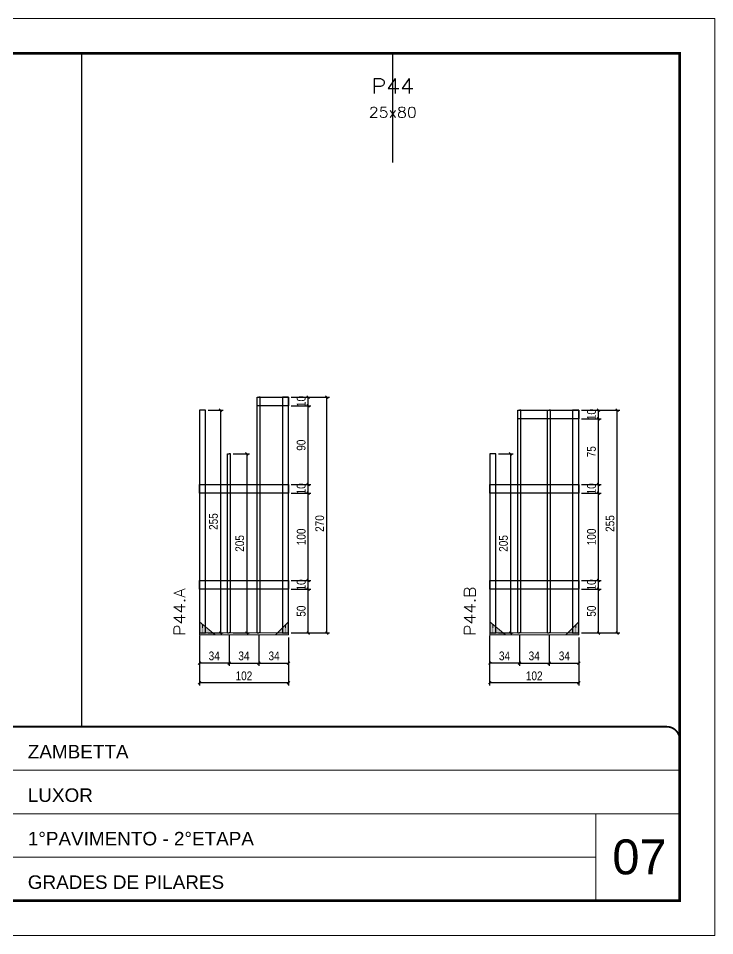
# Model space of a CAD drawing. Extents: x 14400 to 20667, y -21631 to 6985.
# Drawn here: x 18285 to 19082, y 4786 to 5836 of the extents above; entities that cross this region are included whole.
import ezdxf
from ezdxf.enums import TextEntityAlignment as Align

# ---------------------------------------------------------------- set-up
doc = ezdxf.new("R2010")
doc.units = 0
for name, pattern in [('CONTINUO', [0]), ('DASHED', [0.75, 0.5, -0.25]), ('HIDDEN', [0.375, 0.25, -0.125])]:
    doc.linetypes.add(name, pattern=pattern)
for name, color, linetype, lineweight in [('CARIMBO', 255, 'Continuous', 9), ('Folhas', 255, 'Continuous', 9), ('Madeira', 126, 'Continuous', 18), ('Sarr 2.2x7', 40, 'Continuous', 9), ('SARRAFO DE PRESSAO', 251, 'DASHED', 9), ('Texto Seção', 7, 'Continuous', 15)]:
    doc.layers.add(name, color=color, linetype=linetype, lineweight=lineweight)
for name, color, linetype in [('COTA', 241, 'Continuous'), ('SARR_2.2x10', 60, 'Continuous'), ('SARR_3.5x7', 81, 'Continuous'), ('SARR_7x7', 40, 'Continuous'), ('Texto de Titulo', 7, 'Continuous'), ('Texto Qtd Sarr', 242, 'Continuous')]:
    doc.layers.add(name, color=color, linetype=linetype)
doc.styles.add('ARIAL', font='arial.ttf')
doc.styles.add('COTA TECNICA', font='techl___.ttf', dxfattribs={"height": 10})
doc.styles.add('REGUA-120', font='ROMANS.shx', dxfattribs={"height": 15})
doc.styles.add('ROMANS', font='romans.shx')
doc.dimstyles.new('PAINEL', dxfattribs={"dimtxt": 10, "dimasz": 3, "dimexe": 3, "dimexo": 3, "dimgap": 3, "dimtad": 1, "dimdec": 1, "dimzin": 12, "dimdsep": 46, "dimtxsty": 'COTA TECNICA', "dimblk1": 'OBLIQUE', "dimblk2": 'OBLIQUE', "dimsah": 1, "dimcen": 0.9, "dimclrd": 4, "dimclre": 4, "dimclrt": 240, "dimadec": 1, "dimazin": 3, "dimtfac": 1, "dimtdec": 1, "dimtmove": 0, "dimatfit": 3, "dimfxl": 1, "dimtolj": 1, "dimtzin": 12, "dimarcsym": 0})

# ---------------------------------------------------------------- blocks, each defined once
blk = doc.blocks.new('9999999999')
at = {"color": 30, "linetype": 'CONTINUO'}
for p, q in [((98564.6, 34379.6), (99584, 34379.6)), ((98564.6, 34329.8), (99488, 34329.8)), ((99584, 34329.8), (99488, 34329.8)), ((99488, 34329.8), (99488, 34230.2)), ((98564.6, 34280), (99488, 34280))]:
    blk.add_line(p, q, dxfattribs=at)
at = {"color": 30, "linetype": 'CONTINUO', "const_width": 2}
blk.add_lwpolyline([(99584, 34230.2), (99584, 34414.4, 0.414214), (99569, 34429.4), (98229, 34429.4, 0.414214), (98214, 34414.4), (98214, 34245.2, 0.414214), (98229, 34230.2), (99584, 34230.2)], format="xyb", dxfattribs=at)
at = {"layer": 'Folhas'}
blk.add_lwpolyline([(98139, 34190.2), (99624, 34190.2), (99624, 35240.2), (98139, 35240.2)], close=True, dxfattribs=at)
at = {"layer": 'Folhas', "color": 30, "const_width": 3}
blk.add_lwpolyline([(98214, 34230.2), (99584, 34230.2), (99584, 35200.2), (98214, 35200.2)], close=True, dxfattribs=at)
at = {"color": 7, "linetype": 'Continuous', "ltscale": 5, "style": 'ARIAL'}
for s, height, p in [('ZAMBETTA', 15.48, (98837.7, 34393.1)), ('LUXOR', 15.48, (98837.7, 34343.3)), ('1°PAVIMENTO - 2°ETAPA', 15.483, (98837.7, 34293.5)), ('GRADES DE PILARES', 15.483, (98837.7, 34243.7))]:
    blk.add_text(s, height=height, dxfattribs=at).set_placement(p)
blk = doc.blocks.new('titulo1')
at = {"layer": 'Defpoints', "color": 252, "linetype": 'HIDDEN', "ltscale": 2}
blk.add_line((0, 0), (0, 125), dxfattribs=at)
at = {"layer": 'Defpoints', "style": 'ROMANS', "oblique": 15}
blk.add_attdef('FOLHA', text='', height=10, dxfattribs=at).set_placement((0, 15.6), align=Align.MIDDLE_CENTER)
at = {"layer": 'Texto Qtd Sarr', "color": 3, "style": 'ROMANS', "oblique": 15}
for tag, height, p in [('TITULO', 17, (0, 71.4)), ('SEÇÃO', 12, (0, 41.5))]:
    blk.add_attdef(tag, text='', height=height, dxfattribs=at).set_placement(p, align=Align.MIDDLE_CENTER)
blk = doc.blocks.new('_Oblique')
at = {"color": 0, "linetype": 'ByBlock', "lineweight": -2}
blk.add_line((-0.5, -0.5), (0.5, 0.5), dxfattribs=at)
blk = doc.blocks.new('*D657')
at = {"layer": 'COTA', "color": 4, "lineweight": -2, "transparency": 16777216}
for p, q in [((18824.4, 5129.6), (18824.4, 5095.1)), ((18858.4, 5129.6), (18858.4, 5095.1)), ((18858.4, 5098.1), (18824.4, 5098.1))]:
    blk.add_line(p, q, dxfattribs=at)
at = {"layer": 'Defpoints', "color": 0, "transparency": 16777216}
for p in [(18824.4, 5132.6), (18858.4, 5132.6), (18824.4, 5098.1)]:
    blk.add_point(p, dxfattribs=at)
at = {"layer": 'COTA', "color": 4, "lineweight": -2, "transparency": 16777216, "xscale": 3, "yscale": 3, "zscale": 3, "rotation": 180}
blk.add_blockref('_Oblique', (18824.4, 5098.1), dxfattribs=at)
at = {"layer": 'COTA', "color": 4, "lineweight": -2, "transparency": 16777216, "xscale": 3, "yscale": 3, "zscale": 3}
blk.add_blockref('_Oblique', (18858.4, 5098.1), dxfattribs=at)
at = {"layer": 'COTA', "color": 240, "transparency": 16777216, "insert": (18841.4, 5106.3), "char_height": 10, "attachment_point": 5, "style": 'COTA TECNICA'}
blk.add_mtext('\\A1;34', dxfattribs=at)
blk = doc.blocks.new('*D658')
at = {"layer": 'COTA', "color": 4, "lineweight": -2, "transparency": 16777216}
for p, q in [((18892.4, 5129.6), (18892.4, 5095.1)), ((18926.4, 5127.4), (18926.4, 5095.1)), ((18892.4, 5098.1), (18926.4, 5098.1))]:
    blk.add_line(p, q, dxfattribs=at)
at = {"layer": 'Defpoints', "color": 0, "transparency": 16777216}
for p in [(18892.4, 5132.6), (18926.4, 5130.4), (18926.4, 5098.1)]:
    blk.add_point(p, dxfattribs=at)
at = {"layer": 'COTA', "color": 4, "lineweight": -2, "transparency": 16777216, "xscale": 3, "yscale": 3, "zscale": 3, "rotation": 180}
blk.add_blockref('_Oblique', (18892.4, 5098.1), dxfattribs=at)
at = {"layer": 'COTA', "color": 4, "lineweight": -2, "transparency": 16777216, "xscale": 3, "yscale": 3, "zscale": 3}
blk.add_blockref('_Oblique', (18926.4, 5098.1), dxfattribs=at)
at = {"layer": 'COTA', "color": 240, "transparency": 16777216, "insert": (18909.9, 5106.3), "char_height": 10, "attachment_point": 5, "style": 'COTA TECNICA'}
blk.add_mtext('\\A1;34', dxfattribs=at)
blk = doc.blocks.new('*D659')
at = {"layer": 'COTA', "color": 4, "lineweight": -2, "transparency": 16777216}
for p, q in [((18858.4, 5129.6), (18858.4, 5095.1)), ((18892.4, 5129.6), (18892.4, 5095.1)), ((18858.4, 5098.1), (18892.4, 5098.1))]:
    blk.add_line(p, q, dxfattribs=at)
at = {"layer": 'Defpoints', "color": 0, "transparency": 16777216}
for p in [(18858.4, 5132.6), (18892.4, 5132.6), (18892.4, 5098.1)]:
    blk.add_point(p, dxfattribs=at)
at = {"layer": 'COTA', "color": 4, "lineweight": -2, "transparency": 16777216, "xscale": 3, "yscale": 3, "zscale": 3, "rotation": 180}
blk.add_blockref('_Oblique', (18858.4, 5098.1), dxfattribs=at)
at = {"layer": 'COTA', "color": 4, "lineweight": -2, "transparency": 16777216, "xscale": 3, "yscale": 3, "zscale": 3}
blk.add_blockref('_Oblique', (18892.4, 5098.1), dxfattribs=at)
at = {"layer": 'COTA', "color": 240, "transparency": 16777216, "insert": (18875.4, 5106.3), "char_height": 10, "attachment_point": 5, "style": 'COTA TECNICA'}
blk.add_mtext('\\A1;34', dxfattribs=at)
blk = doc.blocks.new('*D660')
at = {"layer": 'COTA', "color": 4, "lineweight": -2, "transparency": 16777216}
for p, q in [((18824.4, 5127.4), (18824.4, 5072.4)), ((18926.4, 5127.4), (18926.4, 5072.4)), ((18926.4, 5075.4), (18824.4, 5075.4))]:
    blk.add_line(p, q, dxfattribs=at)
at = {"layer": 'Defpoints', "color": 0, "transparency": 16777216}
for p in [(18824.4, 5130.4), (18926.4, 5130.4), (18824.4, 5075.4)]:
    blk.add_point(p, dxfattribs=at)
at = {"layer": 'COTA', "color": 4, "lineweight": -2, "transparency": 16777216, "xscale": 3, "yscale": 3, "zscale": 3, "rotation": 180}
blk.add_blockref('_Oblique', (18824.4, 5075.4), dxfattribs=at)
at = {"layer": 'COTA', "color": 4, "lineweight": -2, "transparency": 16777216, "xscale": 3, "yscale": 3, "zscale": 3}
blk.add_blockref('_Oblique', (18926.4, 5075.4), dxfattribs=at)
at = {"layer": 'COTA', "color": 240, "transparency": 16777216, "insert": (18875.4, 5083.5), "char_height": 10, "attachment_point": 5, "style": 'COTA TECNICA'}
blk.add_mtext('\\A1;102', dxfattribs=at)
blk = doc.blocks.new('*D661')
at = {"layer": 'COTA', "color": 4, "lineweight": -2, "transparency": 16777216}
for p, q in [((18929.4, 5182.6), (18952.1, 5182.6)), ((18949.1, 5132.6), (18949.1, 5182.6)), ((18929.4, 5132.6), (18952.1, 5132.6))]:
    blk.add_line(p, q, dxfattribs=at)
at = {"layer": 'Defpoints', "color": 0, "transparency": 16777216}
for p in [(18926.4, 5182.6), (18949.1, 5182.6), (18926.4, 5132.6)]:
    blk.add_point(p, dxfattribs=at)
at = {"layer": 'COTA', "color": 4, "lineweight": -2, "transparency": 16777216, "xscale": 3, "yscale": 3, "zscale": 3}
for p, rotation in [((18949.1, 5182.6), 90), ((18949.1, 5132.6), 270)]:
    blk.add_blockref('_Oblique', p, dxfattribs=dict(at, rotation=rotation))
at = {"layer": 'COTA', "color": 240, "transparency": 16777216, "insert": (18941, 5157.6), "char_height": 10, "attachment_point": 5, "rotation": 90, "style": 'COTA TECNICA'}
blk.add_mtext('\\A1;50', dxfattribs=at)
blk = doc.blocks.new('*D662')
at = {"layer": 'COTA', "color": 4, "lineweight": -2, "transparency": 16777216}
for p, q in [((18929.4, 5192.6), (18952.1, 5192.6)), ((18949.1, 5182.6), (18949.1, 5192.6)), ((18929.4, 5182.6), (18952.1, 5182.6))]:
    blk.add_line(p, q, dxfattribs=at)
at = {"layer": 'Defpoints', "color": 0, "transparency": 16777216}
for p in [(18926.4, 5192.6), (18949.1, 5192.6), (18926.4, 5182.6)]:
    blk.add_point(p, dxfattribs=at)
at = {"layer": 'COTA', "color": 4, "lineweight": -2, "transparency": 16777216, "xscale": 3, "yscale": 3, "zscale": 3}
for p, rotation in [((18949.1, 5192.6), 90), ((18949.1, 5182.6), 270)]:
    blk.add_blockref('_Oblique', p, dxfattribs=dict(at, rotation=rotation))
at = {"layer": 'COTA', "color": 240, "transparency": 16777216, "insert": (18941, 5187.6), "char_height": 10, "attachment_point": 5, "rotation": 90, "style": 'COTA TECNICA'}
blk.add_mtext('\\A1;10', dxfattribs=at)
blk = doc.blocks.new('*D663')
at = {"layer": 'COTA', "color": 4, "lineweight": -2, "transparency": 16777216}
for p, q in [((18929.4, 5292.6), (18952.1, 5292.6)), ((18949.1, 5192.6), (18949.1, 5292.6)), ((18929.4, 5192.6), (18952.1, 5192.6))]:
    blk.add_line(p, q, dxfattribs=at)
at = {"layer": 'Defpoints', "color": 0, "transparency": 16777216}
for p in [(18926.4, 5292.6), (18949.1, 5292.6), (18926.4, 5192.6)]:
    blk.add_point(p, dxfattribs=at)
at = {"layer": 'COTA', "color": 4, "lineweight": -2, "transparency": 16777216, "xscale": 3, "yscale": 3, "zscale": 3}
for p, rotation in [((18949.1, 5292.6), 90), ((18949.1, 5192.6), 270)]:
    blk.add_blockref('_Oblique', p, dxfattribs=dict(at, rotation=rotation))
at = {"layer": 'COTA', "color": 240, "transparency": 16777216, "insert": (18941, 5242.6), "char_height": 10, "attachment_point": 5, "rotation": 90, "style": 'COTA TECNICA'}
blk.add_mtext('\\A1;100', dxfattribs=at)
blk = doc.blocks.new('*D664')
at = {"layer": 'COTA', "color": 4, "lineweight": -2, "transparency": 16777216}
for p, q in [((18929.4, 5302.6), (18952.1, 5302.6)), ((18949.1, 5292.6), (18949.1, 5302.6)), ((18929.4, 5292.6), (18952.1, 5292.6))]:
    blk.add_line(p, q, dxfattribs=at)
at = {"layer": 'Defpoints', "color": 0, "transparency": 16777216}
for p in [(18926.4, 5302.6), (18949.1, 5302.6), (18926.4, 5292.6)]:
    blk.add_point(p, dxfattribs=at)
at = {"layer": 'COTA', "color": 4, "lineweight": -2, "transparency": 16777216, "xscale": 3, "yscale": 3, "zscale": 3}
for p, rotation in [((18949.1, 5302.6), 90), ((18949.1, 5292.6), 270)]:
    blk.add_blockref('_Oblique', p, dxfattribs=dict(at, rotation=rotation))
at = {"layer": 'COTA', "color": 240, "transparency": 16777216, "insert": (18941, 5297.6), "char_height": 10, "attachment_point": 5, "rotation": 90, "style": 'COTA TECNICA'}
blk.add_mtext('\\A1;10', dxfattribs=at)
blk = doc.blocks.new('*D665')
at = {"layer": 'COTA', "color": 4, "lineweight": -2, "transparency": 16777216}
for p, q in [((18929.4, 5387.6), (18973.3, 5387.6)), ((18970.3, 5132.6), (18970.3, 5387.6)), ((18929.4, 5132.6), (18973.3, 5132.6))]:
    blk.add_line(p, q, dxfattribs=at)
at = {"layer": 'Defpoints', "color": 0, "transparency": 16777216}
for p in [(18926.4, 5387.6), (18970.3, 5387.6), (18926.4, 5132.6)]:
    blk.add_point(p, dxfattribs=at)
at = {"layer": 'COTA', "color": 4, "lineweight": -2, "transparency": 16777216, "xscale": 3, "yscale": 3, "zscale": 3}
for p, rotation in [((18970.3, 5387.6), 90), ((18970.3, 5132.6), 270)]:
    blk.add_blockref('_Oblique', p, dxfattribs=dict(at, rotation=rotation))
at = {"layer": 'COTA', "color": 240, "transparency": 16777216, "insert": (18962.2, 5257.9), "char_height": 10, "attachment_point": 5, "rotation": 90, "style": 'COTA TECNICA'}
blk.add_mtext('\\A1;255', dxfattribs=at)
blk = doc.blocks.new('*D666')
at = {"layer": 'COTA', "color": 4, "lineweight": -2, "transparency": 16777216}
for p, q in [((18929.4, 5387.6), (18952.1, 5387.6)), ((18949.1, 5377.6), (18949.1, 5387.6)), ((18929.4, 5377.6), (18952.1, 5377.6))]:
    blk.add_line(p, q, dxfattribs=at)
at = {"layer": 'Defpoints', "color": 0, "transparency": 16777216}
for p in [(18926.4, 5387.6), (18949.1, 5387.6), (18926.4, 5377.6)]:
    blk.add_point(p, dxfattribs=at)
at = {"layer": 'COTA', "color": 4, "lineweight": -2, "transparency": 16777216, "xscale": 3, "yscale": 3, "zscale": 3}
for p, rotation in [((18949.1, 5387.6), 90), ((18949.1, 5377.6), 270)]:
    blk.add_blockref('_Oblique', p, dxfattribs=dict(at, rotation=rotation))
at = {"layer": 'COTA', "color": 240, "transparency": 16777216, "insert": (18941, 5382.6), "char_height": 10, "attachment_point": 5, "rotation": 90, "style": 'COTA TECNICA'}
blk.add_mtext('\\A1;10', dxfattribs=at)
blk = doc.blocks.new('*D667')
at = {"layer": 'COTA', "color": 4, "lineweight": -2, "transparency": 16777216}
for p, q in [((18929.4, 5377.6), (18952.1, 5377.6)), ((18949.1, 5302.6), (18949.1, 5377.6)), ((18929.4, 5302.6), (18952.1, 5302.6))]:
    blk.add_line(p, q, dxfattribs=at)
at = {"layer": 'Defpoints', "color": 0, "transparency": 16777216}
for p in [(18926.4, 5377.6), (18949.1, 5377.6), (18926.4, 5302.6)]:
    blk.add_point(p, dxfattribs=at)
at = {"layer": 'COTA', "color": 4, "lineweight": -2, "transparency": 16777216, "xscale": 3, "yscale": 3, "zscale": 3}
for p, rotation in [((18949.1, 5377.6), 90), ((18949.1, 5302.6), 270)]:
    blk.add_blockref('_Oblique', p, dxfattribs=dict(at, rotation=rotation))
at = {"layer": 'COTA', "color": 240, "transparency": 16777216, "insert": (18941, 5340.1), "char_height": 10, "attachment_point": 5, "rotation": 90, "style": 'COTA TECNICA'}
blk.add_mtext('\\A1;75', dxfattribs=at)
blk = doc.blocks.new('*D668')
at = {"layer": 'COTA', "color": 4, "lineweight": -2, "transparency": 16777216}
for p, q in [((18492.1, 5129.6), (18492.1, 5095.1)), ((18526.1, 5129.6), (18526.1, 5095.1)), ((18526.1, 5098.1), (18492.1, 5098.1))]:
    blk.add_line(p, q, dxfattribs=at)
at = {"layer": 'Defpoints', "color": 0, "transparency": 16777216}
for p in [(18492.1, 5132.6), (18526.1, 5132.6), (18492.1, 5098.1)]:
    blk.add_point(p, dxfattribs=at)
at = {"layer": 'COTA', "color": 4, "lineweight": -2, "transparency": 16777216, "xscale": 3, "yscale": 3, "zscale": 3, "rotation": 180}
blk.add_blockref('_Oblique', (18492.1, 5098.1), dxfattribs=at)
at = {"layer": 'COTA', "color": 4, "lineweight": -2, "transparency": 16777216, "xscale": 3, "yscale": 3, "zscale": 3}
blk.add_blockref('_Oblique', (18526.1, 5098.1), dxfattribs=at)
at = {"layer": 'COTA', "color": 240, "transparency": 16777216, "insert": (18509.1, 5106.3), "char_height": 10, "attachment_point": 5, "style": 'COTA TECNICA'}
blk.add_mtext('\\A1;34', dxfattribs=at)
blk = doc.blocks.new('*D669')
at = {"layer": 'COTA', "color": 4, "lineweight": -2, "transparency": 16777216}
for p, q in [((18560.1, 5129.6), (18560.1, 5095.1)), ((18594.1, 5127.4), (18594.1, 5095.1)), ((18560.1, 5098.1), (18594.1, 5098.1))]:
    blk.add_line(p, q, dxfattribs=at)
at = {"layer": 'Defpoints', "color": 0, "transparency": 16777216}
for p in [(18560.1, 5132.6), (18594.1, 5130.4), (18594.1, 5098.1)]:
    blk.add_point(p, dxfattribs=at)
at = {"layer": 'COTA', "color": 4, "lineweight": -2, "transparency": 16777216, "xscale": 3, "yscale": 3, "zscale": 3, "rotation": 180}
blk.add_blockref('_Oblique', (18560.1, 5098.1), dxfattribs=at)
at = {"layer": 'COTA', "color": 4, "lineweight": -2, "transparency": 16777216, "xscale": 3, "yscale": 3, "zscale": 3}
blk.add_blockref('_Oblique', (18594.1, 5098.1), dxfattribs=at)
at = {"layer": 'COTA', "color": 240, "transparency": 16777216, "insert": (18577.6, 5106.3), "char_height": 10, "attachment_point": 5, "style": 'COTA TECNICA'}
blk.add_mtext('\\A1;34', dxfattribs=at)
blk = doc.blocks.new('*D670')
at = {"layer": 'COTA', "color": 4, "lineweight": -2, "transparency": 16777216}
for p, q in [((18526.1, 5129.6), (18526.1, 5095.1)), ((18560.1, 5129.6), (18560.1, 5095.1)), ((18526.1, 5098.1), (18560.1, 5098.1))]:
    blk.add_line(p, q, dxfattribs=at)
at = {"layer": 'Defpoints', "color": 0, "transparency": 16777216}
for p in [(18526.1, 5132.6), (18560.1, 5132.6), (18560.1, 5098.1)]:
    blk.add_point(p, dxfattribs=at)
at = {"layer": 'COTA', "color": 4, "lineweight": -2, "transparency": 16777216, "xscale": 3, "yscale": 3, "zscale": 3, "rotation": 180}
blk.add_blockref('_Oblique', (18526.1, 5098.1), dxfattribs=at)
at = {"layer": 'COTA', "color": 4, "lineweight": -2, "transparency": 16777216, "xscale": 3, "yscale": 3, "zscale": 3}
blk.add_blockref('_Oblique', (18560.1, 5098.1), dxfattribs=at)
at = {"layer": 'COTA', "color": 240, "transparency": 16777216, "insert": (18543.1, 5106.3), "char_height": 10, "attachment_point": 5, "style": 'COTA TECNICA'}
blk.add_mtext('\\A1;34', dxfattribs=at)
blk = doc.blocks.new('*D671')
at = {"layer": 'COTA', "color": 4, "lineweight": -2, "transparency": 16777216}
for p, q in [((18492.1, 5127.4), (18492.1, 5072.4)), ((18594.1, 5127.4), (18594.1, 5072.4)), ((18594.1, 5075.4), (18492.1, 5075.4))]:
    blk.add_line(p, q, dxfattribs=at)
at = {"layer": 'Defpoints', "color": 0, "transparency": 16777216}
for p in [(18492.1, 5130.4), (18594.1, 5130.4), (18492.1, 5075.4)]:
    blk.add_point(p, dxfattribs=at)
at = {"layer": 'COTA', "color": 4, "lineweight": -2, "transparency": 16777216, "xscale": 3, "yscale": 3, "zscale": 3, "rotation": 180}
blk.add_blockref('_Oblique', (18492.1, 5075.4), dxfattribs=at)
at = {"layer": 'COTA', "color": 4, "lineweight": -2, "transparency": 16777216, "xscale": 3, "yscale": 3, "zscale": 3}
blk.add_blockref('_Oblique', (18594.1, 5075.4), dxfattribs=at)
at = {"layer": 'COTA', "color": 240, "transparency": 16777216, "insert": (18543.1, 5083.5), "char_height": 10, "attachment_point": 5, "style": 'COTA TECNICA'}
blk.add_mtext('\\A1;102', dxfattribs=at)
blk = doc.blocks.new('*D672')
at = {"layer": 'COTA', "color": 4, "lineweight": -2, "transparency": 16777216}
for p, q in [((18597.1, 5182.6), (18619.8, 5182.6)), ((18616.8, 5132.6), (18616.8, 5182.6)), ((18597.1, 5132.6), (18619.8, 5132.6))]:
    blk.add_line(p, q, dxfattribs=at)
at = {"layer": 'Defpoints', "color": 0, "transparency": 16777216}
for p in [(18594.1, 5182.6), (18616.8, 5182.6), (18594.1, 5132.6)]:
    blk.add_point(p, dxfattribs=at)
at = {"layer": 'COTA', "color": 4, "lineweight": -2, "transparency": 16777216, "xscale": 3, "yscale": 3, "zscale": 3}
for p, rotation in [((18616.8, 5182.6), 90), ((18616.8, 5132.6), 270)]:
    blk.add_blockref('_Oblique', p, dxfattribs=dict(at, rotation=rotation))
at = {"layer": 'COTA', "color": 240, "transparency": 16777216, "insert": (18608.7, 5157.6), "char_height": 10, "attachment_point": 5, "rotation": 90, "style": 'COTA TECNICA'}
blk.add_mtext('\\A1;50', dxfattribs=at)
blk = doc.blocks.new('*D673')
at = {"layer": 'COTA', "color": 4, "lineweight": -2, "transparency": 16777216}
for p, q in [((18597.1, 5192.6), (18619.8, 5192.6)), ((18616.8, 5182.6), (18616.8, 5192.6)), ((18597.1, 5182.6), (18619.8, 5182.6))]:
    blk.add_line(p, q, dxfattribs=at)
at = {"layer": 'Defpoints', "color": 0, "transparency": 16777216}
for p in [(18594.1, 5192.6), (18616.8, 5192.6), (18594.1, 5182.6)]:
    blk.add_point(p, dxfattribs=at)
at = {"layer": 'COTA', "color": 4, "lineweight": -2, "transparency": 16777216, "xscale": 3, "yscale": 3, "zscale": 3}
for p, rotation in [((18616.8, 5192.6), 90), ((18616.8, 5182.6), 270)]:
    blk.add_blockref('_Oblique', p, dxfattribs=dict(at, rotation=rotation))
at = {"layer": 'COTA', "color": 240, "transparency": 16777216, "insert": (18608.7, 5187.6), "char_height": 10, "attachment_point": 5, "rotation": 90, "style": 'COTA TECNICA'}
blk.add_mtext('\\A1;10', dxfattribs=at)
blk = doc.blocks.new('*D674')
at = {"layer": 'COTA', "color": 4, "lineweight": -2, "transparency": 16777216}
for p, q in [((18597.1, 5292.6), (18619.8, 5292.6)), ((18616.8, 5192.6), (18616.8, 5292.6)), ((18597.1, 5192.6), (18619.8, 5192.6))]:
    blk.add_line(p, q, dxfattribs=at)
at = {"layer": 'Defpoints', "color": 0, "transparency": 16777216}
for p in [(18594.1, 5292.6), (18616.8, 5292.6), (18594.1, 5192.6)]:
    blk.add_point(p, dxfattribs=at)
at = {"layer": 'COTA', "color": 4, "lineweight": -2, "transparency": 16777216, "xscale": 3, "yscale": 3, "zscale": 3}
for p, rotation in [((18616.8, 5292.6), 90), ((18616.8, 5192.6), 270)]:
    blk.add_blockref('_Oblique', p, dxfattribs=dict(at, rotation=rotation))
at = {"layer": 'COTA', "color": 240, "transparency": 16777216, "insert": (18608.7, 5242.6), "char_height": 10, "attachment_point": 5, "rotation": 90, "style": 'COTA TECNICA'}
blk.add_mtext('\\A1;100', dxfattribs=at)
blk = doc.blocks.new('*D675')
at = {"layer": 'COTA', "color": 4, "lineweight": -2, "transparency": 16777216}
for p, q in [((18597.1, 5302.6), (18619.8, 5302.6)), ((18616.8, 5292.6), (18616.8, 5302.6)), ((18597.1, 5292.6), (18619.8, 5292.6))]:
    blk.add_line(p, q, dxfattribs=at)
at = {"layer": 'Defpoints', "color": 0, "transparency": 16777216}
for p in [(18594.1, 5302.6), (18616.8, 5302.6), (18594.1, 5292.6)]:
    blk.add_point(p, dxfattribs=at)
at = {"layer": 'COTA', "color": 4, "lineweight": -2, "transparency": 16777216, "xscale": 3, "yscale": 3, "zscale": 3}
for p, rotation in [((18616.8, 5302.6), 90), ((18616.8, 5292.6), 270)]:
    blk.add_blockref('_Oblique', p, dxfattribs=dict(at, rotation=rotation))
at = {"layer": 'COTA', "color": 240, "transparency": 16777216, "insert": (18608.7, 5297.6), "char_height": 10, "attachment_point": 5, "rotation": 90, "style": 'COTA TECNICA'}
blk.add_mtext('\\A1;10', dxfattribs=at)
blk = doc.blocks.new('*D676')
at = {"layer": 'COTA', "color": 4, "lineweight": -2, "transparency": 16777216}
for p, q in [((18597.1, 5402.6), (18641, 5402.6)), ((18638, 5132.6), (18638, 5402.6)), ((18597.1, 5132.6), (18641, 5132.6))]:
    blk.add_line(p, q, dxfattribs=at)
at = {"layer": 'Defpoints', "color": 0, "transparency": 16777216}
for p in [(18594.1, 5402.6), (18638, 5402.6), (18594.1, 5132.6)]:
    blk.add_point(p, dxfattribs=at)
at = {"layer": 'COTA', "color": 4, "lineweight": -2, "transparency": 16777216, "xscale": 3, "yscale": 3, "zscale": 3}
for p, rotation in [((18638, 5402.6), 90), ((18638, 5132.6), 270)]:
    blk.add_blockref('_Oblique', p, dxfattribs=dict(at, rotation=rotation))
at = {"layer": 'COTA', "color": 240, "transparency": 16777216, "insert": (18629.9, 5257.9), "char_height": 10, "attachment_point": 5, "rotation": 90, "style": 'COTA TECNICA'}
blk.add_mtext('\\A1;270', dxfattribs=at)
blk = doc.blocks.new('*D677')
at = {"layer": 'COTA', "color": 4, "lineweight": -2, "transparency": 16777216}
for p, q in [((18597.1, 5402.6), (18619.8, 5402.6)), ((18616.8, 5392.6), (18616.8, 5402.6)), ((18597.1, 5392.6), (18619.8, 5392.6))]:
    blk.add_line(p, q, dxfattribs=at)
at = {"layer": 'Defpoints', "color": 0, "transparency": 16777216}
for p in [(18594.1, 5402.6), (18616.8, 5402.6), (18594.1, 5392.6)]:
    blk.add_point(p, dxfattribs=at)
at = {"layer": 'COTA', "color": 4, "lineweight": -2, "transparency": 16777216, "xscale": 3, "yscale": 3, "zscale": 3}
for p, rotation in [((18616.8, 5402.6), 90), ((18616.8, 5392.6), 270)]:
    blk.add_blockref('_Oblique', p, dxfattribs=dict(at, rotation=rotation))
at = {"layer": 'COTA', "color": 240, "transparency": 16777216, "insert": (18608.7, 5397.6), "char_height": 10, "attachment_point": 5, "rotation": 90, "style": 'COTA TECNICA'}
blk.add_mtext('\\A1;10', dxfattribs=at)
blk = doc.blocks.new('*D678')
at = {"layer": 'COTA', "color": 4, "lineweight": -2, "transparency": 16777216}
for p, q in [((18597.1, 5392.6), (18619.8, 5392.6)), ((18616.8, 5302.6), (18616.8, 5392.6)), ((18597.1, 5302.6), (18619.8, 5302.6))]:
    blk.add_line(p, q, dxfattribs=at)
at = {"layer": 'Defpoints', "color": 0, "transparency": 16777216}
for p in [(18594.1, 5392.6), (18616.8, 5392.6), (18594.1, 5302.6)]:
    blk.add_point(p, dxfattribs=at)
at = {"layer": 'COTA', "color": 4, "lineweight": -2, "transparency": 16777216, "xscale": 3, "yscale": 3, "zscale": 3}
for p, rotation in [((18616.8, 5392.6), 90), ((18616.8, 5302.6), 270)]:
    blk.add_blockref('_Oblique', p, dxfattribs=dict(at, rotation=rotation))
at = {"layer": 'COTA', "color": 240, "transparency": 16777216, "insert": (18608.6, 5347.6), "char_height": 10, "attachment_point": 5, "rotation": 90, "style": 'COTA TECNICA'}
blk.add_mtext('\\A1;90', dxfattribs=at)
blk = doc.blocks.new('*D680')
at = {"layer": 'COTA', "color": 4, "lineweight": -2, "transparency": 16777216}
for p, q in [((18530.8, 5337.6), (18549.4, 5337.6)), ((18546.4, 5337.6), (18546.4, 5132.6)), ((18530.8, 5132.6), (18549.4, 5132.6))]:
    blk.add_line(p, q, dxfattribs=at)
at = {"layer": 'Defpoints', "color": 0, "transparency": 16777216}
for p in [(18527.8, 5337.6), (18527.8, 5132.6), (18546.4, 5132.6)]:
    blk.add_point(p, dxfattribs=at)
at = {"layer": 'COTA', "color": 4, "lineweight": -2, "transparency": 16777216, "xscale": 3, "yscale": 3, "zscale": 3}
for p, rotation in [((18546.4, 5337.6), 90), ((18546.4, 5132.6), 270)]:
    blk.add_blockref('_Oblique', p, dxfattribs=dict(at, rotation=rotation))
at = {"layer": 'COTA', "color": 240, "transparency": 16777216, "insert": (18538.3, 5235.1), "char_height": 10, "attachment_point": 5, "rotation": 90, "style": 'COTA TECNICA'}
blk.add_mtext('\\A1;205', dxfattribs=at)
blk = doc.blocks.new('*D681')
at = {"layer": 'COTA', "color": 4, "lineweight": -2, "transparency": 16777216}
for p, q in [((18502.1, 5387.6), (18519.3, 5387.6)), ((18516.3, 5387.6), (18516.3, 5132.6)), ((18502.1, 5132.6), (18519.3, 5132.6))]:
    blk.add_line(p, q, dxfattribs=at)
at = {"layer": 'Defpoints', "color": 0, "transparency": 16777216}
for p in [(18499.1, 5387.6), (18499.1, 5132.6), (18516.3, 5132.6)]:
    blk.add_point(p, dxfattribs=at)
at = {"layer": 'COTA', "color": 4, "lineweight": -2, "transparency": 16777216, "xscale": 3, "yscale": 3, "zscale": 3}
for p, rotation in [((18516.3, 5387.6), 90), ((18516.3, 5132.6), 270)]:
    blk.add_blockref('_Oblique', p, dxfattribs=dict(at, rotation=rotation))
at = {"layer": 'COTA', "color": 240, "transparency": 16777216, "insert": (18508.2, 5260.1), "char_height": 10, "attachment_point": 5, "rotation": 90, "style": 'COTA TECNICA'}
blk.add_mtext('\\A1;255', dxfattribs=at)
blk = doc.blocks.new('*D953')
at = {"layer": 'COTA', "color": 4, "lineweight": -2, "transparency": 16777216}
for p, q in [((18834.4, 5337.6), (18851.3, 5337.6)), ((18848.3, 5337.6), (18848.3, 5132.6)), ((18834.4, 5132.6), (18851.3, 5132.6))]:
    blk.add_line(p, q, dxfattribs=at)
at = {"layer": 'Defpoints', "color": 0, "transparency": 16777216}
for p in [(18831.4, 5337.6), (18831.4, 5132.6), (18848.3, 5132.6)]:
    blk.add_point(p, dxfattribs=at)
at = {"layer": 'COTA', "color": 4, "lineweight": -2, "transparency": 16777216, "xscale": 3, "yscale": 3, "zscale": 3}
for p, rotation in [((18848.3, 5337.6), 90), ((18848.3, 5132.6), 270)]:
    blk.add_blockref('_Oblique', p, dxfattribs=dict(at, rotation=rotation))
at = {"layer": 'COTA', "color": 240, "transparency": 16777216, "insert": (18840.2, 5235.1), "char_height": 10, "attachment_point": 5, "rotation": 90, "style": 'COTA TECNICA'}
blk.add_mtext('\\A1;205', dxfattribs=at)

msp = doc.modelspace()

# ---------------------------------------------------------------- hatches: boundary and pattern name
at = {"layer": 'Madeira'}
h = msp.add_hatch(color=252, dxfattribs=at)
h.dxf.hatch_style = 2
h.paths.add_polyline_path([(18492.07, 5145.44), (18492.07, 5130.44), (18510.07, 5130.44)])
h = msp.add_hatch(color=252, dxfattribs=at)
h.dxf.hatch_style = 2
h.paths.add_polyline_path([(18594.07, 5145.44), (18594.07, 5130.44), (18579.07, 5130.44)])
h = msp.add_hatch(color=252, dxfattribs=at)
h.dxf.hatch_style = 2
h.paths.add_polyline_path([(18824.41, 5145.44), (18824.41, 5130.44), (18842.41, 5130.44)])
h = msp.add_hatch(color=252, dxfattribs=at)
h.dxf.hatch_style = 2
h.paths.add_polyline_path([(18926.42, 5145.44), (18926.42, 5130.44), (18911.42, 5130.44)])

# ---------------------------------------------------------------- linework, layer by layer
at = {"layer": 'COTA'}
msp.add_line((18356.97, 5796.15), (18356.97, 5025.4), dxfattribs=at)
at = {"layer": 'Madeira', "color": 1, "linetype": 'HIDDEN'}
for p, q in [((18495.57, 5141.94), (18495.57, 5132.64)), ((18495.57, 5141.94), (18495.57, 5132.64)), ((18499.07, 5138.43), (18499.07, 5132.64)), ((18590.57, 5141.94), (18590.57, 5132.64)), ((18590.57, 5141.94), (18590.57, 5132.64)), ((18827.91, 5141.94), (18827.91, 5132.64)), ((18827.91, 5141.94), (18827.91, 5132.64)), ((18831.41, 5138.43), (18831.41, 5132.64)), ((18922.92, 5141.94), (18922.92, 5132.64)), ((18922.92, 5141.94), (18922.92, 5132.64)), ((18501.91, 5132.64), (18492.07, 5132.64)), ((18501.91, 5132.64), (18492.07, 5132.64)), ((18507.87, 5132.64), (18492.07, 5132.64)), ((18581.27, 5132.64), (18594.07, 5132.64)), ((18584.24, 5132.64), (18594.07, 5132.64)), ((18584.24, 5132.64), (18594.07, 5132.64)), ((18834.25, 5132.64), (18824.41, 5132.64)), ((18834.25, 5132.64), (18824.41, 5132.64)), ((18840.21, 5132.64), (18824.41, 5132.64)), ((18913.62, 5132.64), (18926.42, 5132.64)), ((18916.58, 5132.64), (18926.42, 5132.64)), ((18916.58, 5132.64), (18926.42, 5132.64))]:
    msp.add_line(p, q, dxfattribs=at)
at = {"layer": 'Madeira'}
for p, q in [((18492.07, 5132.64), (18492.07, 5130.44)), ((18492.07, 5132.64), (18492.07, 5130.44)), ((18492.07, 5132.64), (18492.07, 5130.44)), ((18824.41, 5132.64), (18824.41, 5130.44)), ((18824.41, 5132.64), (18824.41, 5130.44)), ((18824.41, 5132.64), (18824.41, 5130.44))]:
    msp.add_line(p, q, dxfattribs=at)
at = {"layer": 'Madeira', "color": 0}
for points in [[(18492.07, 5145.44), (18492.07, 5130.44), (18510.07, 5130.44), (18492.07, 5145.44)], [(18594.07, 5145.44), (18594.07, 5130.44), (18579.07, 5130.44), (18594.07, 5145.44)], [(18824.41, 5145.44), (18824.41, 5130.44), (18842.41, 5130.44), (18824.41, 5145.44)], [(18926.42, 5145.44), (18926.42, 5130.44), (18911.42, 5130.44), (18926.42, 5145.44)]]:
    msp.add_lwpolyline(points, dxfattribs=at)
at = {"layer": 'Sarr 2.2x7'}
for points in [[(18594.07, 5132.64), (18492.07, 5132.64), (18492.07, 5130.44), (18594.07, 5130.44)], [(18926.42, 5132.64), (18824.41, 5132.64), (18824.41, 5130.44), (18926.42, 5130.44)]]:
    msp.add_lwpolyline(points, close=True, dxfattribs=at)
at = {"layer": 'SARR_2.2x10'}
for points in [[(18558.32, 5402.6), (18594.07, 5402.6), (18594.07, 5392.6), (18558.32, 5392.6)], [(18856.67, 5387.6), (18926.42, 5387.6), (18926.42, 5377.6), (18856.67, 5377.6)], [(18492.07, 5302.6), (18594.07, 5302.6), (18594.07, 5292.6), (18492.07, 5292.6)], [(18824.42, 5302.6), (18926.42, 5302.6), (18926.42, 5292.6), (18824.42, 5292.6)], [(18492.07, 5192.6), (18594.07, 5192.6), (18594.07, 5182.6), (18492.07, 5182.6)], [(18824.42, 5192.6), (18926.42, 5192.6), (18926.42, 5182.6), (18824.42, 5182.6)]]:
    msp.add_lwpolyline(points, close=True, dxfattribs=at)
at = {"layer": 'SARR_3.5x7'}
for p, q in [((18558.32, 5132.64), (18558.32, 5402.6)), ((18558.32, 5402.6), (18560.07, 5402.6)), ((18561.82, 5402.6), (18560.07, 5402.6)), ((18561.82, 5132.64), (18561.82, 5402.6)), ((18856.67, 5132.64), (18856.67, 5387.6)), ((18856.67, 5387.6), (18858.42, 5387.6)), ((18860.17, 5387.6), (18858.42, 5387.6)), ((18860.17, 5132.64), (18860.17, 5387.6)), ((18890.67, 5132.64), (18890.67, 5387.6)), ((18890.67, 5387.6), (18892.42, 5387.6)), ((18894.17, 5387.6), (18892.42, 5387.6)), ((18894.17, 5132.64), (18894.17, 5387.6)), ((18524.32, 5132.64), (18524.32, 5337.6)), ((18524.32, 5337.6), (18526.07, 5337.6)), ((18527.82, 5337.6), (18526.07, 5337.6)), ((18527.82, 5132.64), (18527.82, 5337.6)), ((18524.32, 5132.64), (18526.07, 5132.64)), ((18527.82, 5132.64), (18526.07, 5132.64)), ((18558.32, 5132.64), (18560.07, 5132.64)), ((18561.82, 5132.64), (18560.07, 5132.64)), ((18856.67, 5132.64), (18858.42, 5132.64)), ((18860.17, 5132.64), (18858.42, 5132.64)), ((18890.67, 5132.64), (18892.42, 5132.64)), ((18894.17, 5132.64), (18892.42, 5132.64))]:
    msp.add_line(p, q, dxfattribs=at)
at = {"layer": 'SARR_7x7'}
for points in [[(18587.07, 5132.64), (18594.07, 5132.64), (18594.07, 5402.6), (18587.07, 5402.6)], [(18492.07, 5132.64), (18499.07, 5132.64), (18499.07, 5387.6), (18492.07, 5387.6)], [(18919.42, 5132.64), (18926.42, 5132.64), (18926.42, 5387.6), (18919.42, 5387.6)], [(18824.41, 5132.64), (18831.41, 5132.64), (18831.42, 5337.6), (18824.42, 5337.6)]]:
    msp.add_lwpolyline(points, close=True, dxfattribs=at)

# ---------------------------------------------------------------- block references
at = {"layer": 'SARRAFO DE PRESSAO', "color": 6, "linetype": 'ByBlock'}
msp.add_blockref('9999999999', (-80542.01, -29404.05), dxfattribs=at)
at = {"layer": 'Texto Seção'}
ref = msp.add_blockref('titulo1', (18713.54, 5671.15), dxfattribs=at)
ref.add_attrib('TITULO', 'P44', dxfattribs={"layer": 'Texto de Titulo', "color": 7, "height": 17, "style": 'ROMANS', "width": 1.1}).set_placement((18713.54, 5758.65), align=Align.MIDDLE_CENTER)
ref.add_attrib('SEÇÃO', '25x80', dxfattribs={"layer": 'Texto de Titulo', "color": 7, "height": 12, "style": 'ROMANS', "width": 1.1}).set_placement((18713.54, 5728.65), align=Align.MIDDLE_CENTER)

# ---------------------------------------------------------------- texts
at = {"layer": 'CARIMBO', "style": 'ARIAL'}
msp.add_text('07', height=40, dxfattribs=at).set_placement((18964.83, 4856.3))
at = {"layer": 'Texto Seção', "style": 'REGUA-120', "width": 1.1}
for s, p in [('P44.A', (18475.93, 5129.32)), ('P44.B', (18808.27, 5129.32))]:
    msp.add_text(s, height=13, rotation=90, dxfattribs=at).set_placement(p)

# ---------------------------------------------------------------- dimensions: what is measured, and where the dimension line sits
at = {"layer": 'COTA'}
for base, p1, p2, picture, middle in [((18616.77, 5402.64), (18594.07, 5392.64), (18594.07, 5402.64), '*D677', (18616.77, 5397.64)), ((18637.99, 5402.6), (18594.07, 5132.6), (18594.07, 5402.6), '*D676', (18637.99, 5257.9)), ((18949.11, 5387.64), (18926.42, 5377.64), (18926.42, 5387.64), '*D666', (18949.11, 5382.64)), ((18970.33, 5387.6), (18926.42, 5132.6), (18926.42, 5387.6), '*D665', (18970.33, 5257.9)), ((18616.77, 5302.64), (18594.07, 5292.64), (18594.07, 5302.64), '*D675', (18616.77, 5297.64)), ((18949.11, 5302.64), (18926.42, 5292.64), (18926.42, 5302.64), '*D664', (18949.11, 5297.64)), ((18616.77, 5192.64), (18594.07, 5182.64), (18594.07, 5192.64), '*D673', (18616.77, 5187.64)), ((18949.11, 5192.64), (18926.42, 5182.64), (18926.42, 5192.64), '*D662', (18949.11, 5187.64))]:
    dim = msp.add_linear_dim(base=base, p1=p1, p2=p2, angle=90, dimstyle='PAINEL', override={"dimtmove": 1}, dxfattribs=at)
    dim.commit()
    dim.dimension.update_dxf_attribs({"geometry": picture, "text_midpoint": middle, "dimtype": 160})
for base, p1, p2, picture, middle in [((18516.35, 5132.64), (18499.07, 5387.6), (18499.07, 5132.64), '*D681', (18508.24, 5260.12)), ((18616.77, 5392.6), (18594.07, 5302.64), (18594.07, 5392.6), '*D678', (18608.64, 5347.62)), ((18949.11, 5377.6), (18926.42, 5302.64), (18926.42, 5377.6), '*D667', (18941, 5340.12)), ((18546.4, 5132.64), (18527.82, 5337.6), (18527.82, 5132.64), '*D680', (18538.29, 5235.12)), ((18848.26, 5132.64), (18831.42, 5337.6), (18831.41, 5132.64), '*D953', (18840.15, 5235.12))]:
    dim = msp.add_linear_dim(base=base, p1=p1, p2=p2, angle=90, dimstyle='PAINEL', dxfattribs=at)
    dim.commit()
    dim.dimension.update_dxf_attribs({"geometry": picture, "text_midpoint": middle})
for base, p1, p2, angle, picture, middle in [((18616.77, 5292.64), (18594.07, 5192.64), (18594.07, 5292.64), 90, '*D674', (18608.67, 5242.64)), ((18949.11, 5292.64), (18926.42, 5192.64), (18926.42, 5292.64), 90, '*D663', (18941.01, 5242.64)), ((18616.77, 5182.64), (18594.07, 5132.64), (18594.07, 5182.64), 90, '*D672', (18608.66, 5157.64)), ((18949.11, 5182.64), (18926.42, 5132.64), (18926.42, 5182.64), 90, '*D661', (18941, 5157.64)), ((18492.07, 5098.08), (18526.07, 5132.64), (18492.07, 5132.64), 180, '*D668', (18509.07, 5106.3)), ((18824.41, 5098.08), (18858.42, 5132.64), (18824.41, 5132.64), 180, '*D657', (18841.42, 5106.3))]:
    dim = msp.add_linear_dim(base=base, p1=p1, p2=p2, angle=angle, dimstyle='PAINEL', override={"dimtmove": 1}, dxfattribs=at)
    dim.commit()
    dim.dimension.update_dxf_attribs({"geometry": picture, "text_midpoint": middle})
for base, p1, p2, picture, middle in [((18492.07, 5075.4), (18594.07, 5130.44), (18492.07, 5130.44), '*D671', (18543.07, 5083.5)), ((18824.41, 5075.4), (18926.42, 5130.44), (18824.41, 5130.44), '*D660', (18875.42, 5083.5))]:
    dim = msp.add_linear_dim(base=base, p1=p1, p2=p2, dimstyle='PAINEL', dxfattribs=at)
    dim.commit()
    dim.dimension.update_dxf_attribs({"geometry": picture, "text_midpoint": middle})
for base, p1, p2, picture, middle in [((18560.07, 5098.08), (18526.07, 5132.64), (18560.07, 5132.64), '*D670', (18543.07, 5106.3)), ((18892.42, 5098.08), (18858.42, 5132.64), (18892.42, 5132.64), '*D659', (18875.42, 5106.3))]:
    dim = msp.add_linear_dim(base=base, p1=p1, p2=p2, dimstyle='PAINEL', override={"dimtmove": 1}, dxfattribs=at)
    dim.commit()
    dim.dimension.update_dxf_attribs({"geometry": picture, "text_midpoint": middle})
for base, p1, p2, picture, middle in [((18594.07, 5098.08), (18560.07, 5132.64), (18594.07, 5130.44), '*D669', (18577.57, 5098.08)), ((18926.42, 5098.08), (18892.42, 5132.64), (18926.42, 5130.44), '*D658', (18909.92, 5098.08))]:
    dim = msp.add_linear_dim(base=base, p1=p1, p2=p2, dimstyle='PAINEL', override={"dimtmove": 1}, dxfattribs=at)
    dim.commit()
    dim.dimension.update_dxf_attribs({"geometry": picture, "text_midpoint": middle, "dimtype": 160})

doc.saveas('drawing.dxf')
